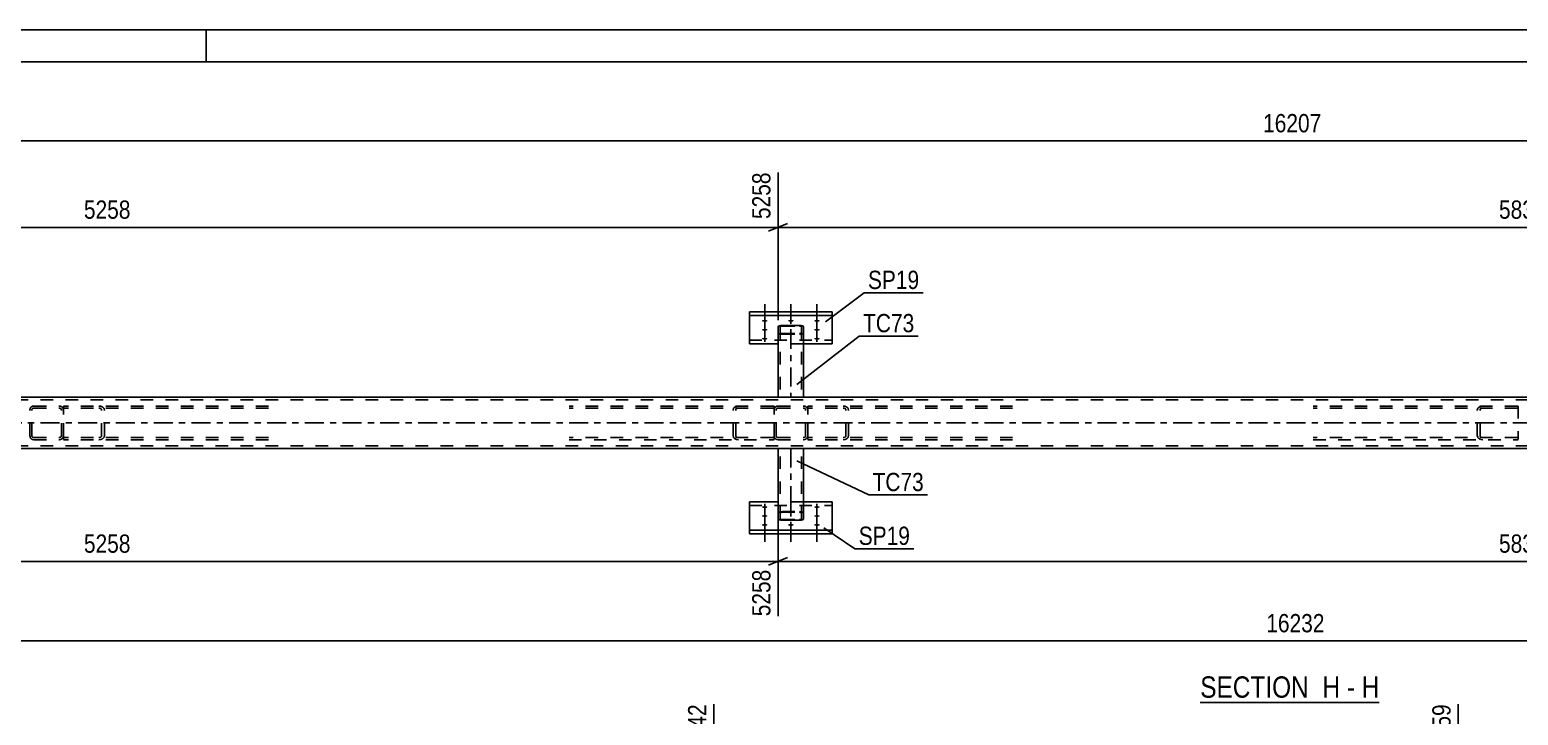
# Model space of a CAD drawing. Header units: millimetres. Extents: x -81 to 760, y -449 to 145.
# Drawn here: x 102.4 to 335.8, y 37.9 to 145.3 of the extents above; entities that cross this region are included whole.
import ezdxf

# ---------------------------------------------------------------- set-up
doc = ezdxf.new("R2010")
doc.units = ezdxf.units.MM
doc.linetypes.add('DXK_LINE_DOT2', pattern=[3.9198, 1.9599, -1.9599])
doc.linetypes.add('DXK_LINE_DOT3', pattern=[5.9187, 2.979, -0.9799, 0.9799, -0.9799])
doc.styles.add('Arial Narrow', font='ARIALN.TTF', dxfattribs={"height": 0.2})

# ---------------------------------------------------------------- blocks, each defined once
blk = doc.blocks.new('Unknown-122570061-1134')
at = {"color": 5, "linetype": 'Continuous'}
for p, q in [((760.08, 145.34), (-80.92, 145.34)), ((130.08, 140.34), (130.08, 145.34)), ((755.08, 140.34), (-75.92, 140.34))]:
    blk.add_line(p, q, dxfattribs=at)
blk = doc.blocks.new('Unknown-122570061-20 - 2272')
at = {"color": 6, "linetype": 'Continuous'}
blk.add_line((285.92, 39.9), (313.99, 39.9), dxfattribs=at)
at = {"color": 0, "linetype": 'Continuous'}
blk.add_wipeout([(304.03, 40.65), (304.03, 44.15), (285.92, 44.15), (285.92, 40.65)], dxfattribs=at)
at = {"color": 7, "linetype": 'Continuous', "style": 'Arial Narrow'}
blk.add_text('SECTION ', height=3.34, dxfattribs=at).set_placement((285.92, 40.65))
at = {"color": 0, "linetype": 'Continuous'}
blk.add_wipeout([(307.85, 40.65), (307.85, 44.15), (305.08, 44.15), (305.08, 40.65)], dxfattribs=at)
at = {"color": 7, "linetype": 'Continuous', "style": 'Arial Narrow'}
blk.add_text('H', height=3.34, dxfattribs=at).set_placement((305.08, 40.65))
at = {"color": 0, "linetype": 'Continuous'}
blk.add_wipeout([(310.17, 40.65), (310.17, 44.15), (308.9, 44.15), (308.9, 40.65)], dxfattribs=at)
at = {"color": 7, "linetype": 'Continuous', "style": 'Arial Narrow'}
blk.add_text('-', height=3.34, dxfattribs=at).set_placement((308.9, 40.65))
at = {"color": 0, "linetype": 'Continuous'}
blk.add_wipeout([(313.99, 40.65), (313.99, 44.15), (311.22, 44.15), (311.22, 40.65)], dxfattribs=at)
at = {"color": 7, "linetype": 'Continuous', "style": 'Arial Narrow'}
blk.add_text('H', height=3.34, dxfattribs=at).set_placement((311.22, 40.65))
blk = doc.blocks.new('Part-122570061-2456 - 2272')
at = {"color": 7, "linetype": 'DXK_LINE_DOT2'}
for p, q in [((107.85, 86.37), (107.71, 86.35)), ((107.71, 81.11), (107.71, 86.35)), ((139.84, 86.37), (107.85, 86.37)), ((113.6, 86.32), (113.27, 86.37)), ((107.85, 86.05), (107.71, 86.03)), ((139.84, 86.05), (107.85, 86.05)), ((113.27, 86.05), (113.43, 86.02)), ((113.67, 85.85), (113.7, 85.73)), ((113.7, 81.73), (113.7, 85.73)), ((114.14, 85.73), (114.07, 85.97)), ((114.14, 81.73), (114.14, 85.73)), ((113.7, 81.73), (113.67, 81.6)), ((114.07, 81.48), (114.14, 81.73)), ((107.71, 81.43), (107.85, 81.41)), ((107.85, 81.09), (107.71, 81.11)), ((139.84, 81.41), (107.85, 81.41)), ((139.84, 81.09), (107.85, 81.09)), ((113.43, 81.43), (113.27, 81.41)), ((113.27, 81.09), (113.6, 81.13))]:
    blk.add_line(p, q, dxfattribs=at)
for centre, radius, start, end in [((113.33, 85.64), 0.396, 31.978, 75.1661), ((113.4, 85.55), 0.792, 31.978, 75.1661), ((113.33, 81.81), 0.396, 284.8339, 328.022), ((113.4, 81.9), 0.792, 284.8339, 328.022)]:
    blk.add_arc(centre, radius, start, end, dxfattribs=at)
blk = doc.blocks.new('Part-122570061-2420 - 2272')
at = {"color": 7, "linetype": 'DXK_LINE_DOT2'}
for p, q in [((580.38, 87.33), (9.41, 87.33)), ((223.73, 87.73), (219.75, 87.73)), ((580.38, 80.13), (9.41, 80.13)), ((223.73, 79.73), (219.75, 79.73))]:
    blk.add_line(p, q, dxfattribs=at)
at = {"color": 2, "linetype": 'Continuous'}
for p, q in [((219.75, 87.73), (14.21, 87.73)), ((453.08, 87.73), (223.73, 87.73)), ((219.75, 79.73), (14.21, 79.73)), ((453.08, 79.73), (223.73, 79.73))]:
    blk.add_line(p, q, dxfattribs=at)
at = {"color": 7, "linetype": 'DXK_LINE_DOT3'}
blk.add_line((9.41, 83.73), (580.38, 83.73), dxfattribs=at)
blk = doc.blocks.new('Bolt-122570061-2298 - 2272')
at = {"linetype": 'Continuous'}
for points in [[(217.64, 70.38), (217.55, 70.39), (217.46, 70.4), (217.38, 70.41), (217.31, 70.43), (217.26, 70.46), (217.22, 70.49), (217.2, 70.52), (217.2, 70.55), (217.22, 70.58), (217.26, 70.61), (217.31, 70.64), (217.38, 70.66), (217.46, 70.67), (217.55, 70.68), (217.64, 70.69), (217.73, 70.68), (217.82, 70.67), (217.9, 70.66), (217.97, 70.64), (218.02, 70.61), (218.06, 70.58), (218.08, 70.55), (218.08, 70.52), (218.06, 70.49), (218.02, 70.46), (217.97, 70.43), (217.9, 70.41), (217.82, 70.4), (217.73, 70.39)], [(225.84, 70.38), (225.75, 70.39), (225.66, 70.4), (225.58, 70.41), (225.51, 70.43), (225.46, 70.46), (225.42, 70.49), (225.4, 70.52), (225.4, 70.55), (225.42, 70.58), (225.46, 70.61), (225.51, 70.64), (225.58, 70.66), (225.66, 70.67), (225.75, 70.68), (225.84, 70.69), (225.93, 70.68), (226.02, 70.67), (226.1, 70.66), (226.17, 70.64), (226.22, 70.61), (226.26, 70.58), (226.28, 70.55), (226.28, 70.52), (226.26, 70.49), (226.22, 70.46), (226.17, 70.43), (226.1, 70.41), (226.02, 70.4), (225.93, 70.39)], [(217.64, 68.98), (217.55, 68.99), (217.46, 69), (217.38, 69.01), (217.31, 69.03), (217.26, 69.06), (217.22, 69.09), (217.2, 69.12), (217.2, 69.15), (217.22, 69.18), (217.26, 69.21), (217.31, 69.23), (217.38, 69.25), (217.46, 69.27), (217.55, 69.28), (217.64, 69.28), (217.73, 69.28), (217.82, 69.27), (217.9, 69.25), (217.97, 69.23), (218.02, 69.21), (218.06, 69.18), (218.08, 69.15), (218.08, 69.12), (218.06, 69.09), (218.02, 69.06), (217.97, 69.03), (217.9, 69.01), (217.82, 69), (217.73, 68.99)], [(217.64, 67.58), (217.55, 67.58), (217.46, 67.59), (217.38, 67.61), (217.31, 67.63), (217.26, 67.66), (217.22, 67.68), (217.2, 67.71), (217.2, 67.75), (217.22, 67.78), (217.26, 67.81), (217.31, 67.83), (217.38, 67.85), (217.46, 67.87), (217.55, 67.88), (217.64, 67.88), (217.73, 67.88), (217.82, 67.87), (217.9, 67.85), (217.97, 67.83), (218.02, 67.81), (218.06, 67.78), (218.08, 67.75), (218.08, 67.71), (218.06, 67.68), (218.02, 67.66), (217.97, 67.63), (217.9, 67.61), (217.82, 67.59), (217.73, 67.58)], [(221.74, 67.58), (221.65, 67.58), (221.56, 67.59), (221.48, 67.61), (221.41, 67.63), (221.36, 67.66), (221.32, 67.68), (221.3, 67.71), (221.3, 67.75), (221.32, 67.78), (221.36, 67.81), (221.41, 67.83), (221.48, 67.85), (221.56, 67.87), (221.65, 67.88), (221.74, 67.88), (221.83, 67.88), (221.92, 67.87), (222, 67.85), (222.07, 67.83), (222.12, 67.81), (222.16, 67.78), (222.18, 67.75), (222.18, 67.71), (222.16, 67.68), (222.12, 67.66), (222.07, 67.63), (222, 67.61), (221.92, 67.59), (221.83, 67.58)], [(225.84, 68.98), (225.75, 68.99), (225.66, 69), (225.58, 69.01), (225.51, 69.03), (225.46, 69.06), (225.42, 69.09), (225.4, 69.12), (225.4, 69.15), (225.42, 69.18), (225.46, 69.21), (225.51, 69.23), (225.58, 69.25), (225.66, 69.27), (225.75, 69.28), (225.84, 69.28), (225.93, 69.28), (226.02, 69.27), (226.1, 69.25), (226.17, 69.23), (226.22, 69.21), (226.26, 69.18), (226.28, 69.15), (226.28, 69.12), (226.26, 69.09), (226.22, 69.06), (226.17, 69.03), (226.1, 69.01), (226.02, 69), (225.93, 68.99)], [(225.84, 67.58), (225.75, 67.58), (225.66, 67.59), (225.58, 67.61), (225.51, 67.63), (225.46, 67.66), (225.42, 67.68), (225.4, 67.71), (225.4, 67.75), (225.42, 67.78), (225.46, 67.81), (225.51, 67.83), (225.58, 67.85), (225.66, 67.87), (225.75, 67.88), (225.84, 67.88), (225.93, 67.88), (226.02, 67.87), (226.1, 67.85), (226.17, 67.83), (226.22, 67.81), (226.26, 67.78), (226.28, 67.75), (226.28, 67.71), (226.26, 67.68), (226.22, 67.66), (226.17, 67.63), (226.1, 67.61), (226.02, 67.59), (225.93, 67.58)]]:
    blk.add_hatch(color=1, dxfattribs=at).paths.add_polyline_path(points)
at = {"color": 1, "linetype": 'Continuous'}
for p, q in [((217.64, 71.02), (217.64, 67.9)), ((225.84, 71.02), (225.84, 67.9)), ((217.64, 69.62), (217.64, 66.5)), ((217.64, 68.22), (217.64, 65.1)), ((221.74, 68.22), (221.74, 65.1)), ((225.84, 69.62), (225.84, 66.5)), ((225.84, 68.22), (225.84, 65.1))]:
    blk.add_line(p, q, dxfattribs=at)
at = {"color": 1, "linetype": 'DXK_LINE_DOT2'}
blk.add_line((221.74, 71.02), (221.74, 67.9), dxfattribs=at)
blk = doc.blocks.new('Bolt-122570061-2299 - 2272')
at = {"linetype": 'Continuous'}
for points in [[(217.64, 99.87), (217.73, 99.87), (217.82, 99.86), (217.9, 99.84), (217.97, 99.82), (218.02, 99.8), (218.06, 99.77), (218.08, 99.74), (218.08, 99.7), (218.06, 99.67), (218.02, 99.64), (217.97, 99.62), (217.9, 99.6), (217.82, 99.58), (217.73, 99.57), (217.64, 99.57), (217.55, 99.57), (217.46, 99.58), (217.38, 99.6), (217.31, 99.62), (217.26, 99.64), (217.22, 99.67), (217.2, 99.7), (217.2, 99.74), (217.22, 99.77), (217.26, 99.8), (217.31, 99.82), (217.38, 99.84), (217.46, 99.86), (217.55, 99.87)], [(217.64, 98.47), (217.73, 98.46), (217.82, 98.46), (217.9, 98.44), (217.97, 98.42), (218.02, 98.39), (218.06, 98.36), (218.08, 98.33), (218.08, 98.3), (218.06, 98.27), (218.02, 98.24), (217.97, 98.22), (217.9, 98.2), (217.82, 98.18), (217.73, 98.17), (217.64, 98.17), (217.55, 98.17), (217.46, 98.18), (217.38, 98.2), (217.31, 98.22), (217.26, 98.24), (217.22, 98.27), (217.2, 98.3), (217.2, 98.33), (217.22, 98.36), (217.26, 98.39), (217.31, 98.42), (217.38, 98.44), (217.46, 98.46), (217.55, 98.46)], [(221.74, 99.87), (221.83, 99.87), (221.92, 99.86), (222, 99.84), (222.07, 99.82), (222.12, 99.8), (222.16, 99.77), (222.18, 99.74), (222.18, 99.7), (222.16, 99.67), (222.12, 99.64), (222.07, 99.62), (222, 99.6), (221.92, 99.58), (221.83, 99.57), (221.74, 99.57), (221.65, 99.57), (221.56, 99.58), (221.48, 99.6), (221.41, 99.62), (221.36, 99.64), (221.32, 99.67), (221.3, 99.7), (221.3, 99.74), (221.32, 99.77), (221.36, 99.8), (221.41, 99.82), (221.48, 99.84), (221.56, 99.86), (221.65, 99.87)], [(225.84, 99.87), (225.93, 99.87), (226.02, 99.86), (226.1, 99.84), (226.17, 99.82), (226.22, 99.8), (226.26, 99.77), (226.28, 99.74), (226.28, 99.7), (226.26, 99.67), (226.22, 99.64), (226.17, 99.62), (226.1, 99.6), (226.02, 99.58), (225.93, 99.57), (225.84, 99.57), (225.75, 99.57), (225.66, 99.58), (225.58, 99.6), (225.51, 99.62), (225.46, 99.64), (225.42, 99.67), (225.4, 99.7), (225.4, 99.74), (225.42, 99.77), (225.46, 99.8), (225.51, 99.82), (225.58, 99.84), (225.66, 99.86), (225.75, 99.87)], [(225.84, 98.47), (225.93, 98.46), (226.02, 98.46), (226.1, 98.44), (226.17, 98.42), (226.22, 98.39), (226.26, 98.36), (226.28, 98.33), (226.28, 98.3), (226.26, 98.27), (226.22, 98.24), (226.17, 98.22), (226.1, 98.2), (226.02, 98.18), (225.93, 98.17), (225.84, 98.17), (225.75, 98.17), (225.66, 98.18), (225.58, 98.2), (225.51, 98.22), (225.46, 98.24), (225.42, 98.27), (225.4, 98.3), (225.4, 98.33), (225.42, 98.36), (225.46, 98.39), (225.51, 98.42), (225.58, 98.44), (225.66, 98.46), (225.75, 98.46)], [(217.64, 97.07), (217.73, 97.06), (217.82, 97.05), (217.9, 97.04), (217.97, 97.02), (218.02, 96.99), (218.06, 96.96), (218.08, 96.93), (218.08, 96.9), (218.06, 96.87), (218.02, 96.84), (217.97, 96.81), (217.9, 96.79), (217.82, 96.78), (217.73, 96.77), (217.64, 96.76), (217.55, 96.77), (217.46, 96.78), (217.38, 96.79), (217.31, 96.81), (217.26, 96.84), (217.22, 96.87), (217.2, 96.9), (217.2, 96.93), (217.22, 96.96), (217.26, 96.99), (217.31, 97.02), (217.38, 97.04), (217.46, 97.05), (217.55, 97.06)], [(225.84, 97.07), (225.93, 97.06), (226.02, 97.05), (226.1, 97.04), (226.17, 97.02), (226.22, 96.99), (226.26, 96.96), (226.28, 96.93), (226.28, 96.9), (226.26, 96.87), (226.22, 96.84), (226.17, 96.81), (226.1, 96.79), (226.02, 96.78), (225.93, 96.77), (225.84, 96.76), (225.75, 96.77), (225.66, 96.78), (225.58, 96.79), (225.51, 96.81), (225.46, 96.84), (225.42, 96.87), (225.4, 96.9), (225.4, 96.93), (225.42, 96.96), (225.46, 96.99), (225.51, 97.02), (225.58, 97.04), (225.66, 97.05), (225.75, 97.06)]]:
    blk.add_hatch(color=1, dxfattribs=at).paths.add_polyline_path(points)
at = {"color": 1, "linetype": 'Continuous'}
for p, q in [((217.64, 99.23), (217.64, 102.35)), ((217.64, 97.83), (217.64, 100.95)), ((221.74, 99.23), (221.74, 102.35)), ((225.84, 99.23), (225.84, 102.35)), ((225.84, 97.83), (225.84, 100.95)), ((217.64, 96.43), (217.64, 99.55)), ((225.84, 96.43), (225.84, 99.55))]:
    blk.add_line(p, q, dxfattribs=at)
at = {"color": 1, "linetype": 'DXK_LINE_DOT2'}
blk.add_line((221.74, 96.43), (221.74, 99.55), dxfattribs=at)
blk = doc.blocks.new('Part-122570061-2449 - 2272')
at = {"color": 2, "linetype": 'Continuous'}
for p, q in [((215.24, 96.09), (215.24, 101.14)), ((215.24, 101.14), (228.24, 101.14)), ((228.24, 100.54), (215.24, 100.54)), ((228.24, 101.14), (228.24, 96.09)), ((219.74, 96.09), (215.24, 96.09)), ((228.24, 96.09), (223.74, 96.09))]:
    blk.add_line(p, q, dxfattribs=at)
at = {"color": 7, "linetype": 'DXK_LINE_DOT2'}
for p, q in [((215.24, 96.7), (228.24, 96.7)), ((223.74, 96.09), (219.74, 96.09))]:
    blk.add_line(p, q, dxfattribs=at)
blk = doc.blocks.new('Part-122570061-2322 - 2272')
at = {"color": 7, "linetype": 'DXK_LINE_DOT2'}
for p, q in [((224.52, 86.37), (224.38, 86.35)), ((224.38, 81.11), (224.38, 86.35)), ((256.51, 86.37), (224.52, 86.37)), ((230.27, 86.32), (229.94, 86.37)), ((224.52, 86.05), (224.38, 86.03)), ((256.51, 86.05), (224.52, 86.05)), ((229.94, 86.05), (230.1, 86.02)), ((230.34, 85.85), (230.37, 85.73)), ((230.37, 81.73), (230.37, 85.73)), ((230.8, 85.73), (230.74, 85.97)), ((230.8, 81.73), (230.8, 85.73)), ((230.37, 81.73), (230.34, 81.6)), ((230.74, 81.48), (230.8, 81.73)), ((224.38, 81.43), (224.52, 81.41)), ((224.52, 81.09), (224.38, 81.11)), ((256.51, 81.41), (224.52, 81.41)), ((256.51, 81.09), (224.52, 81.09)), ((230.1, 81.43), (229.94, 81.41)), ((229.94, 81.09), (230.27, 81.13))]:
    blk.add_line(p, q, dxfattribs=at)
for centre, radius, start, end in [((230, 85.64), 0.396, 31.978, 75.1661), ((230.06, 85.55), 0.792, 31.978, 75.1661), ((230, 81.81), 0.396, 284.8339, 328.022), ((230.06, 81.9), 0.792, 284.8339, 328.022)]:
    blk.add_arc(centre, radius, start, end, dxfattribs=at)
blk = doc.blocks.new('Part-122570061-2323 - 2272')
at = {"color": 7, "linetype": 'DXK_LINE_DOT2'}
for p, q in [((335.63, 86.37), (303.64, 86.37)), ((330.21, 86.37), (329.88, 86.32)), ((335.77, 86.35), (335.63, 86.37)), ((335.77, 86.35), (335.77, 81.11)), ((335.63, 86.05), (303.64, 86.05)), ((329.41, 85.97), (329.34, 85.73)), ((329.34, 81.73), (329.34, 85.73)), ((329.78, 85.73), (329.81, 85.85)), ((329.78, 81.73), (329.78, 85.73)), ((330.04, 86.02), (330.21, 86.05)), ((335.63, 86.05), (335.77, 86.03)), ((329.34, 81.73), (329.41, 81.48)), ((329.81, 81.6), (329.78, 81.73)), ((335.63, 81.41), (303.64, 81.41)), ((303.64, 81.09), (335.63, 81.09)), ((329.88, 81.13), (330.21, 81.09)), ((330.21, 81.41), (330.04, 81.43)), ((335.63, 81.41), (335.77, 81.43)), ((335.63, 81.09), (335.77, 81.11))]:
    blk.add_line(p, q, dxfattribs=at)
for centre, radius, start, end in [((330.08, 85.55), 0.792, 104.8339, 148.022), ((330.15, 85.64), 0.396, 104.8339, 148.022), ((330.08, 81.9), 0.792, 211.978, 255.1661), ((330.15, 81.81), 0.396, 211.978, 255.1661)]:
    blk.add_arc(centre, radius, start, end, dxfattribs=at)
blk = doc.blocks.new('Part-122570061-2454 - 2272')
at = {"color": 2, "linetype": 'Continuous'}
for p, q in [((219.74, 98.78), (219.79, 98.87)), ((219.74, 98.78), (219.74, 87.73)), ((219.79, 98.87), (219.93, 98.94)), ((219.93, 98.94), (220.13, 98.99)), ((220.13, 98.99), (220.38, 99)), ((220.38, 99), (223.1, 99)), ((223.1, 99), (223.34, 98.99)), ((223.34, 98.99), (223.55, 98.94)), ((223.55, 98.94), (223.69, 98.87)), ((223.69, 98.87), (223.74, 98.78)), ((223.74, 98.78), (223.74, 87.73)), ((223.69, 87.73), (219.75, 87.73)), ((223.73, 87.73), (223.69, 87.73))]:
    blk.add_line(p, q, dxfattribs=at)
at = {"color": 7, "linetype": 'DXK_LINE_DOT2'}
for p, q in [((220.08, 98.82), (220.06, 98.78)), ((220.06, 98.78), (220.06, 87.73)), ((220.15, 98.86), (220.08, 98.82)), ((220.26, 98.88), (220.15, 98.86)), ((220.38, 98.89), (220.26, 98.88)), ((220.38, 98.89), (223.1, 98.89)), ((223.22, 98.88), (223.1, 98.89)), ((223.33, 98.86), (223.22, 98.88)), ((223.39, 98.82), (223.33, 98.86)), ((223.42, 98.78), (223.39, 98.82)), ((223.42, 98.78), (223.42, 87.73)), ((219.79, 97.77), (219.74, 97.85)), ((219.93, 97.7), (219.79, 97.77)), ((220.13, 97.65), (219.93, 97.7)), ((220.06, 97.85), (220.08, 97.81)), ((220.08, 97.81), (220.15, 97.78)), ((220.38, 97.63), (220.13, 97.65)), ((220.15, 97.78), (220.26, 97.75)), ((220.26, 97.75), (220.38, 97.74)), ((220.38, 97.74), (223.1, 97.74)), ((220.38, 97.63), (223.1, 97.63)), ((223.1, 97.74), (223.22, 97.75)), ((223.34, 97.65), (223.1, 97.63)), ((223.22, 97.75), (223.33, 97.78)), ((223.33, 97.78), (223.34, 97.78)), ((223.34, 97.78), (223.39, 97.81)), ((223.55, 97.7), (223.34, 97.65)), ((223.39, 97.81), (223.42, 97.85)), ((223.69, 97.77), (223.55, 97.7)), ((223.74, 97.85), (223.69, 97.77)), ((219.75, 87.73), (219.74, 87.73)), ((219.74, 87.73), (219.75, 87.73)), ((223.39, 87.73), (223.42, 87.73)), ((223.74, 87.73), (223.73, 87.73)), ((223.73, 87.73), (223.74, 87.73))]:
    blk.add_line(p, q, dxfattribs=at)
at = {"color": 7, "linetype": 'DXK_LINE_DOT3'}
blk.add_line((221.74, 98.32), (221.74, 87.73), dxfattribs=at)
blk = doc.blocks.new('Part-122570061-2426 - 2272')
at = {"color": 2, "linetype": 'Continuous'}
for p, q in [((219.74, 68.67), (219.74, 79.73)), ((223.73, 79.73), (219.75, 79.73)), ((223.74, 79.73), (223.74, 68.67)), ((219.79, 68.58), (219.74, 68.67)), ((219.93, 68.51), (219.79, 68.58)), ((220.13, 68.47), (219.93, 68.51)), ((220.38, 68.45), (220.13, 68.47)), ((220.38, 68.45), (223.1, 68.45)), ((223.34, 68.47), (223.1, 68.45)), ((223.55, 68.51), (223.34, 68.47)), ((223.69, 68.58), (223.55, 68.51)), ((223.74, 68.67), (223.69, 68.58))]:
    blk.add_line(p, q, dxfattribs=at)
at = {"color": 7, "linetype": 'DXK_LINE_DOT2'}
for p, q in [((219.75, 79.73), (219.74, 79.73)), ((219.74, 79.73), (219.75, 79.73)), ((220.06, 68.67), (220.06, 79.73)), ((223.33, 79.73), (223.34, 79.73)), ((223.39, 79.73), (223.42, 79.73)), ((223.42, 68.67), (223.42, 79.73)), ((223.73, 79.73), (223.74, 79.73)), ((223.74, 79.73), (223.73, 79.73)), ((219.74, 69.6), (219.79, 69.68)), ((219.79, 69.68), (219.93, 69.75)), ((219.93, 69.75), (220.13, 69.8)), ((220.08, 69.64), (220.06, 69.6)), ((220.06, 68.67), (220.08, 68.63)), ((220.15, 69.68), (220.08, 69.64)), ((220.08, 68.63), (220.15, 68.59)), ((220.13, 69.8), (220.38, 69.82)), ((220.26, 69.7), (220.15, 69.68)), ((220.15, 68.59), (220.26, 68.57)), ((220.38, 69.71), (220.26, 69.7)), ((220.26, 68.57), (220.38, 68.56)), ((220.38, 69.82), (223.1, 69.82)), ((220.38, 69.71), (223.1, 69.71)), ((220.38, 68.56), (223.1, 68.56)), ((223.1, 69.82), (223.34, 69.8)), ((223.22, 69.7), (223.1, 69.71)), ((223.1, 68.56), (223.22, 68.57)), ((223.33, 69.68), (223.22, 69.7)), ((223.22, 68.57), (223.33, 68.59)), ((223.33, 69.68), (223.34, 69.67)), ((223.33, 68.59), (223.39, 68.63)), ((223.34, 69.8), (223.55, 69.75)), ((223.34, 69.67), (223.39, 69.64)), ((223.42, 69.6), (223.39, 69.64)), ((223.39, 68.63), (223.42, 68.67)), ((223.55, 69.75), (223.69, 69.68)), ((223.69, 69.68), (223.74, 69.6))]:
    blk.add_line(p, q, dxfattribs=at)
at = {"color": 7, "linetype": 'DXK_LINE_DOT3'}
blk.add_line((221.74, 79.73), (221.74, 69.13), dxfattribs=at)
blk = doc.blocks.new('Part-122570061-2430 - 2272')
at = {"color": 7, "linetype": 'DXK_LINE_DOT2'}
for p, q in [((219.74, 86.37), (219.49, 86.32)), ((219.74, 86.37), (223.74, 86.37)), ((223.98, 86.32), (223.74, 86.37)), ((219.15, 85.97), (219.1, 85.73)), ((219.1, 81.73), (219.1, 85.73)), ((219.42, 85.73), (219.44, 85.85)), ((219.42, 81.73), (219.42, 85.73)), ((219.62, 86.02), (219.74, 86.05)), ((219.74, 86.05), (223.74, 86.05)), ((223.74, 86.05), (223.86, 86.02)), ((224.04, 85.85), (224.06, 85.73)), ((224.06, 81.73), (224.06, 85.73)), ((224.38, 85.73), (224.33, 85.97)), ((224.38, 81.73), (224.38, 85.73)), ((219.1, 81.73), (219.15, 81.48)), ((219.44, 81.6), (219.42, 81.73)), ((224.06, 81.73), (224.04, 81.6)), ((224.33, 81.48), (224.38, 81.73)), ((219.49, 81.13), (219.74, 81.09)), ((219.74, 81.41), (219.62, 81.43)), ((219.74, 81.41), (223.74, 81.41)), ((219.74, 81.09), (223.74, 81.09)), ((223.86, 81.43), (223.74, 81.41)), ((223.74, 81.09), (223.98, 81.13))]:
    blk.add_line(p, q, dxfattribs=at)
for centre, radius, start, end in [((219.74, 85.73), 0.64, 112.5, 157.5), ((219.74, 85.73), 0.32, 112.5, 157.5), ((223.74, 85.73), 0.32, 22.5, 67.5), ((223.74, 85.73), 0.64, 22.5, 67.5), ((219.74, 81.73), 0.64, 202.5, 247.5), ((219.74, 81.73), 0.32, 202.5, 247.5), ((223.74, 81.73), 0.32, 292.5, 337.5), ((223.74, 81.73), 0.64, 292.5, 337.5)]:
    blk.add_arc(centre, radius, start, end, dxfattribs=at)
blk = doc.blocks.new('Part-122570061-2431 - 2272')
at = {"color": 7, "linetype": 'DXK_LINE_DOT2'}
for p, q in [((103.07, 86.37), (102.83, 86.32)), ((103.07, 86.37), (107.07, 86.37)), ((107.32, 86.32), (107.07, 86.37)), ((102.48, 85.97), (102.43, 85.73)), ((102.43, 81.73), (102.43, 85.73)), ((102.75, 85.73), (102.78, 85.85)), ((102.75, 81.73), (102.75, 85.73)), ((102.95, 86.02), (103.07, 86.05)), ((103.07, 86.05), (107.07, 86.05)), ((107.07, 86.05), (107.2, 86.02)), ((107.37, 85.85), (107.39, 85.73)), ((107.39, 81.73), (107.39, 85.73)), ((107.71, 85.73), (107.66, 85.97)), ((107.71, 81.73), (107.71, 85.73)), ((102.43, 81.73), (102.48, 81.48)), ((102.78, 81.6), (102.75, 81.73)), ((107.39, 81.73), (107.37, 81.6)), ((107.66, 81.48), (107.71, 81.73)), ((102.83, 81.13), (103.07, 81.09)), ((103.07, 81.41), (102.95, 81.43)), ((103.07, 81.41), (107.07, 81.41)), ((103.07, 81.09), (107.07, 81.09)), ((107.2, 81.43), (107.07, 81.41)), ((107.07, 81.09), (107.32, 81.13))]:
    blk.add_line(p, q, dxfattribs=at)
for centre, radius, start, end in [((103.07, 85.73), 0.64, 112.5, 157.5), ((103.07, 85.73), 0.32, 112.5, 157.5), ((107.07, 85.73), 0.32, 22.5, 67.5), ((107.07, 85.73), 0.64, 22.5, 67.5), ((103.07, 81.73), 0.64, 202.5, 247.5), ((103.07, 81.73), 0.32, 202.5, 247.5), ((107.07, 81.73), 0.32, 292.5, 337.5), ((107.07, 81.73), 0.64, 292.5, 337.5)]:
    blk.add_arc(centre, radius, start, end, dxfattribs=at)
blk = doc.blocks.new('Part-122570061-2444 - 2272')
at = {"color": 2, "linetype": 'Continuous'}
for p, q in [((215.24, 66.31), (215.24, 71.36)), ((219.74, 71.36), (215.24, 71.36)), ((228.24, 71.36), (223.74, 71.36)), ((228.24, 66.31), (228.24, 71.36)), ((215.24, 66.91), (228.24, 66.91)), ((215.24, 66.31), (228.24, 66.31))]:
    blk.add_line(p, q, dxfattribs=at)
at = {"color": 7, "linetype": 'DXK_LINE_DOT2'}
for p, q in [((215.24, 70.75), (228.24, 70.75)), ((223.74, 71.36), (219.74, 71.36))]:
    blk.add_line(p, q, dxfattribs=at)
blk = doc.blocks.new('Part-122570061-2457 - 2272')
at = {"color": 7, "linetype": 'DXK_LINE_DOT2'}
for p, q in [((218.96, 86.37), (186.97, 86.37)), ((213.54, 86.37), (213.21, 86.32)), ((219.1, 86.35), (218.96, 86.37)), ((219.1, 81.11), (219.1, 86.35)), ((218.96, 86.05), (186.97, 86.05)), ((212.74, 85.97), (212.68, 85.73)), ((212.68, 81.73), (212.68, 85.73)), ((213.11, 85.73), (213.14, 85.85)), ((213.11, 81.73), (213.11, 85.73)), ((213.38, 86.02), (213.54, 86.05)), ((218.96, 86.05), (219.1, 86.03)), ((212.68, 81.73), (212.74, 81.48)), ((213.14, 81.6), (213.11, 81.73)), ((218.96, 81.41), (186.97, 81.41)), ((186.97, 81.09), (218.96, 81.09)), ((213.21, 81.13), (213.54, 81.09)), ((213.54, 81.41), (213.38, 81.43)), ((218.96, 81.41), (219.1, 81.43)), ((218.96, 81.09), (219.1, 81.11))]:
    blk.add_line(p, q, dxfattribs=at)
for centre, radius, start, end in [((213.41, 85.55), 0.792, 104.8339, 148.022), ((213.48, 85.64), 0.396, 104.8339, 148.022), ((213.41, 81.9), 0.792, 211.978, 255.1661), ((213.48, 81.81), 0.396, 211.978, 255.1661)]:
    blk.add_arc(centre, radius, start, end, dxfattribs=at)
blk = doc.blocks.new('StraightDimension-122570061-4541 - 3412')
at = {"color": 7, "linetype": 'Continuous'}
for p, q in [((326.36, -5), (326.36, 39.62)), ((319.94, -5), (319.94, 35.12)), ((318.44, 25.91), (321.44, 27.11)), ((319.94, 26.51), (326.36, 26.51)), ((327.86, 27.11), (324.86, 25.91))]:
    blk.add_line(p, q, dxfattribs=at)
at = {"color": 0}
blk.add_wipeout([(326.49, 27.26), (326.49, 31.46), (319.81, 31.46), (319.81, 27.26)], dxfattribs=at)
at = {"color": 0, "linetype": 'Continuous'}
blk.add_wipeout([(325.76, 40.22), (321.56, 40.22), (321.56, 31.71), (325.76, 31.71)], dxfattribs=at)
at = {"color": 3, "linetype": 'Continuous', "style": 'Arial Narrow'}
blk.add_text('8159', height=2.863, rotation=90.0002, dxfattribs=at).set_placement((325.16, 32.31))
at = {"color": 3, "style": 'Arial Narrow'}
blk.add_text('161', height=2.863, dxfattribs=at).set_placement((320.41, 27.86))
blk = doc.blocks.new('StraightDimension-122570061-4511 - 3412')
at = {"color": 7, "linetype": 'Continuous'}
for p, q in [((209.69, -5), (209.69, 39.62)), ((203.27, -5), (203.27, 35.12)), ((201.77, 25.91), (204.77, 27.11)), ((203.27, 26.51), (209.69, 26.51)), ((211.19, 27.11), (208.19, 25.91))]:
    blk.add_line(p, q, dxfattribs=at)
at = {"color": 0}
blk.add_wipeout([(209.82, 27.26), (209.82, 31.46), (203.14, 31.46), (203.14, 27.26)], dxfattribs=at)
at = {"color": 0, "linetype": 'Continuous'}
blk.add_wipeout([(209.09, 40.22), (204.89, 40.22), (204.89, 31.71), (209.09, 31.71)], dxfattribs=at)
at = {"color": 3, "linetype": 'Continuous', "style": 'Arial Narrow'}
blk.add_text('5242', height=2.863, rotation=90.0002, dxfattribs=at).set_placement((208.49, 32.31))
at = {"color": 3, "style": 'Arial Narrow'}
blk.add_text('161', height=2.863, dxfattribs=at).set_placement((203.74, 27.86))
blk = doc.blocks.new('StraightDimension-122570061-4522 - 3412')
at = {"color": 7, "linetype": 'Continuous'}
for p, q in [((209.69, -5), (209.69, 39.62)), ((214.97, -5), (214.97, 35.12)), ((208.19, 25.91), (211.19, 27.11)), ((209.69, 26.51), (214.97, 26.51)), ((216.47, 27.11), (213.47, 25.91))]:
    blk.add_line(p, q, dxfattribs=at)
at = {"color": 0, "linetype": 'Continuous'}
blk.add_wipeout([(214.37, 35.72), (210.17, 35.72), (210.17, 27.21), (214.37, 27.21)], dxfattribs=at)
at = {"color": 0}
blk.add_wipeout([(215.68, 21.56), (215.68, 25.76), (208.99, 25.76), (208.99, 21.56)], dxfattribs=at)
at = {"color": 3, "linetype": 'Continuous', "style": 'Arial Narrow'}
blk.add_text('5374', height=2.863, rotation=90.0002, dxfattribs=at).set_placement((213.77, 27.81))
at = {"color": 3, "style": 'Arial Narrow'}
blk.add_text('132', height=2.863, dxfattribs=at).set_placement((209.59, 22.16))
blk = doc.blocks.new('StraightDimension-122570061-4552 - 3412')
at = {"color": 7, "linetype": 'Continuous'}
for p, q in [((326.36, -5), (326.36, 39.62)), ((331.64, -5), (331.64, 35.12)), ((324.86, 25.91), (327.86, 27.11)), ((326.36, 26.51), (331.64, 26.51)), ((333.14, 27.11), (330.14, 25.91))]:
    blk.add_line(p, q, dxfattribs=at)
at = {"color": 0, "linetype": 'Continuous'}
blk.add_wipeout([(331.04, 35.72), (326.84, 35.72), (326.84, 27.21), (331.04, 27.21)], dxfattribs=at)
at = {"color": 0}
blk.add_wipeout([(332.34, 21.56), (332.34, 25.76), (325.66, 25.76), (325.66, 21.56)], dxfattribs=at)
at = {"color": 3, "linetype": 'Continuous', "style": 'Arial Narrow'}
blk.add_text('8291', height=2.863, rotation=90.0002, dxfattribs=at).set_placement((330.44, 27.81))
at = {"color": 3, "style": 'Arial Narrow'}
blk.add_text('132', height=2.863, dxfattribs=at).set_placement((326.26, 22.16))
blk = doc.blocks.new('StraightDimension-122570061-2470 - 2272')
at = {"color": 7, "linetype": 'Continuous'}
blk.add_line((9.41, 49.55), (592.28, 49.55), dxfattribs=at)
at = {"color": 0}
blk.add_wipeout([(306.01, 50.3), (306.01, 54.5), (295.67, 54.5), (295.67, 50.3)], dxfattribs=at)
at = {"color": 3, "style": 'Arial Narrow'}
blk.add_text('16232', height=2.863, dxfattribs=at).set_placement((296.27, 50.9))
blk = doc.blocks.new('StraightDimension-122570061-2563 - 2272')
at = {"color": 7, "linetype": 'Continuous'}
for p, q in [((219.74, 99.84), (219.74, 122.98)), ((9.41, 88.73), (9.41, 117.5)), ((10.91, 114.97), (7.91, 113.77)), ((9.41, 114.37), (219.74, 114.37)), ((218.24, 113.77), (221.24, 114.97))]:
    blk.add_line(p, q, dxfattribs=at)
at = {"color": 0, "linetype": 'Continuous'}
for points in [[(219.14, 123.58), (214.94, 123.58), (214.94, 115.07), (219.14, 115.07)], [(8.81, 118.1), (4.61, 118.1), (4.61, 115.07), (8.81, 115.07)]]:
    blk.add_wipeout(points, dxfattribs=at)
at = {"color": 0}
blk.add_wipeout([(118.83, 115.12), (118.83, 119.32), (110.32, 119.32), (110.32, 115.12)], dxfattribs=at)
at = {"color": 3, "linetype": 'Continuous', "style": 'Arial Narrow'}
for s, height, p in [('5258', 2.863, (218.54, 115.67)), ('0', 2.86, (8.21, 115.67))]:
    blk.add_text(s, height=height, rotation=90.0002, dxfattribs=at).set_placement(p)
at = {"color": 3, "style": 'Arial Narrow'}
blk.add_text('5258', height=2.863, dxfattribs=at).set_placement((110.92, 115.72))
blk = doc.blocks.new('StraightDimension-122570061-2586 - 2272')
at = {"color": 7, "linetype": 'Continuous'}
for p, q in [((219.74, 99.84), (219.74, 122.98)), ((221.24, 114.97), (218.24, 113.77)), ((219.74, 114.37), (453.07, 114.37))]:
    blk.add_line(p, q, dxfattribs=at)
at = {"color": 0}
blk.add_wipeout([(340.66, 115.12), (340.66, 119.32), (332.15, 119.32), (332.15, 115.12)], dxfattribs=at)
at = {"color": 3, "style": 'Arial Narrow'}
blk.add_text('5833', height=2.863, dxfattribs=at).set_placement((332.75, 115.72))
blk = doc.blocks.new('StraightDimension-122570061-2612 - 2272')
at = {"color": 7, "linetype": 'Continuous'}
for p, q in [((219.74, 72.2), (219.74, 53.41)), ((221.24, 62.62), (218.24, 61.42)), ((219.74, 62.02), (453.07, 62.02))]:
    blk.add_line(p, q, dxfattribs=at)
at = {"color": 0}
blk.add_wipeout([(340.66, 62.77), (340.66, 66.97), (332.15, 66.97), (332.15, 62.77)], dxfattribs=at)
at = {"color": 3, "style": 'Arial Narrow'}
blk.add_text('5833', height=2.863, dxfattribs=at).set_placement((332.75, 63.37))
blk = doc.blocks.new('StraightDimension-122570061-2622 - 2272')
at = {"color": 7, "linetype": 'Continuous'}
for p, q in [((9.41, 78.73), (9.41, 58.89)), ((219.74, 72.2), (219.74, 53.41)), ((10.91, 62.62), (7.91, 61.42)), ((9.41, 62.02), (219.74, 62.02)), ((218.24, 61.42), (221.24, 62.62))]:
    blk.add_line(p, q, dxfattribs=at)
at = {"color": 0}
blk.add_wipeout([(118.83, 62.77), (118.83, 66.97), (110.32, 66.97), (110.32, 62.77)], dxfattribs=at)
at = {"color": 0, "linetype": 'Continuous'}
for points in [[(8.81, 61.32), (4.61, 61.32), (4.61, 58.29), (8.81, 58.29)], [(219.14, 61.32), (214.94, 61.32), (214.94, 52.81), (219.14, 52.81)]]:
    blk.add_wipeout(points, dxfattribs=at)
at = {"color": 3, "style": 'Arial Narrow'}
blk.add_text('5258', height=2.863, dxfattribs=at).set_placement((110.92, 63.37))
at = {"color": 3, "linetype": 'Continuous', "style": 'Arial Narrow'}
for s, height, p in [('0', 2.86, (8.21, 58.89)), ('5258', 2.863, (218.54, 53.41))]:
    blk.add_text(s, height=height, rotation=90.0002, dxfattribs=at).set_placement(p)
blk = doc.blocks.new('StraightDimension-122570061-9936 - 2272')
at = {"color": 7, "linetype": 'Continuous'}
blk.add_line((9.41, 127.92), (591.28, 127.92), dxfattribs=at)
at = {"color": 0}
blk.add_wipeout([(305.51, 128.67), (305.51, 132.87), (295.17, 132.87), (295.17, 128.67)], dxfattribs=at)
at = {"color": 3, "style": 'Arial Narrow'}
blk.add_text('16207', height=2.863, dxfattribs=at).set_placement((295.77, 129.27))
blk = doc.blocks.new('Mark-122570061-2422 - 2272')
at = {"color": 0}
blk.add_wipeout([(242.58, 73.03), (242.58, 76.03), (234.55, 76.03), (234.55, 73.03)], dxfattribs=at)
blk.add_wipeout([(242.58, 73.03), (242.58, 76.03), (234.55, 76.03), (234.55, 73.03)], dxfattribs=at)
at = {"color": 30, "linetype": 'Continuous'}
for p, q in [((222.66, 77.76), (233.95, 72.43)), ((233.95, 72.43), (243.18, 72.43))]:
    blk.add_line(p, q, dxfattribs=at)
at = {"color": 3, "style": 'Arial Narrow'}
blk.add_text('TC73', height=2.863, dxfattribs=at).set_placement((234.55, 73.03))
blk = doc.blocks.new('Mark-122570061-2450 - 2272')
at = {"color": 0}
blk.add_wipeout([(241.09, 97.93), (241.09, 100.93), (233.06, 100.93), (233.06, 97.93)], dxfattribs=at)
blk.add_wipeout([(241.09, 97.93), (241.09, 100.93), (233.06, 100.93), (233.06, 97.93)], dxfattribs=at)
at = {"color": 30, "linetype": 'Continuous'}
for p, q in [((222.68, 89.72), (232.46, 97.33)), ((232.46, 97.33), (241.69, 97.33))]:
    blk.add_line(p, q, dxfattribs=at)
at = {"color": 3, "style": 'Arial Narrow'}
blk.add_text('TC73', height=2.863, dxfattribs=at).set_placement((233.06, 97.93))
blk = doc.blocks.new('Mark-122570061-2440 - 2272')
at = {"color": 0}
blk.add_wipeout([(240.41, 64.6), (240.41, 67.6), (232.38, 67.6), (232.38, 64.6)], dxfattribs=at)
blk.add_wipeout([(240.41, 64.6), (240.41, 67.6), (232.38, 67.6), (232.38, 64.6)], dxfattribs=at)
at = {"color": 30, "linetype": 'Continuous'}
for p, q in [((226.9, 67.29), (231.78, 64)), ((231.78, 64), (241.01, 64))]:
    blk.add_line(p, q, dxfattribs=at)
at = {"color": 3, "style": 'Arial Narrow'}
blk.add_text('SP19', height=2.863, dxfattribs=at).set_placement((232.38, 64.6))
blk = doc.blocks.new('Mark-122570061-2445 - 2272')
at = {"color": 0}
blk.add_wipeout([(241.87, 104.71), (241.87, 107.71), (233.83, 107.71), (233.83, 104.71)], dxfattribs=at)
blk.add_wipeout([(241.87, 104.71), (241.87, 107.71), (233.83, 107.71), (233.83, 104.71)], dxfattribs=at)
at = {"color": 30, "linetype": 'Continuous'}
for p, q in [((227.15, 99.57), (233.23, 104.11)), ((233.23, 104.11), (242.47, 104.11))]:
    blk.add_line(p, q, dxfattribs=at)
at = {"color": 3, "style": 'Arial Narrow'}
blk.add_text('SP19', height=2.863, dxfattribs=at).set_placement((233.83, 104.71))

msp = doc.modelspace()

# ---------------------------------------------------------------- block references
for name in ['Unknown-122570061-1134', 'Part-122570061-2449 - 2272', 'Bolt-122570061-2299 - 2272', 'Part-122570061-2454 - 2272', 'Part-122570061-2420 - 2272', 'Part-122570061-2431 - 2272', 'Part-122570061-2456 - 2272', 'Part-122570061-2457 - 2272', 'Part-122570061-2430 - 2272', 'Part-122570061-2322 - 2272', 'Part-122570061-2323 - 2272', 'Part-122570061-2426 - 2272', 'Part-122570061-2444 - 2272', 'Bolt-122570061-2298 - 2272']:
    msp.add_blockref(name, (0, 0))

# ---------------------------------------------------------------- next in the draw order: block references
for name in ['StraightDimension-122570061-2470 - 2272', 'Unknown-122570061-20 - 2272', 'StraightDimension-122570061-4511 - 3412', 'StraightDimension-122570061-4541 - 3412']:
    msp.add_blockref(name, (0, 0))

# ---------------------------------------------------------------- next in the draw order: block references
for name in ['StraightDimension-122570061-2563 - 2272', 'StraightDimension-122570061-2612 - 2272', 'StraightDimension-122570061-4522 - 3412', 'StraightDimension-122570061-4552 - 3412']:
    msp.add_blockref(name, (0, 0))

# ---------------------------------------------------------------- next in the draw order: block references
for name in ['StraightDimension-122570061-2586 - 2272', 'StraightDimension-122570061-2622 - 2272', 'Mark-122570061-2422 - 2272', 'Mark-122570061-2440 - 2272']:
    msp.add_blockref(name, (0, 0))

# ---------------------------------------------------------------- next in the draw order: block references
msp.add_blockref('StraightDimension-122570061-9936 - 2272', (0, 0))

# ---------------------------------------------------------------- next in the draw order: block references
msp.add_blockref('Mark-122570061-2450 - 2272', (0, 0))

# ---------------------------------------------------------------- next in the draw order: block references
msp.add_blockref('Mark-122570061-2445 - 2272', (0, 0))

doc.saveas('drawing.dxf')
